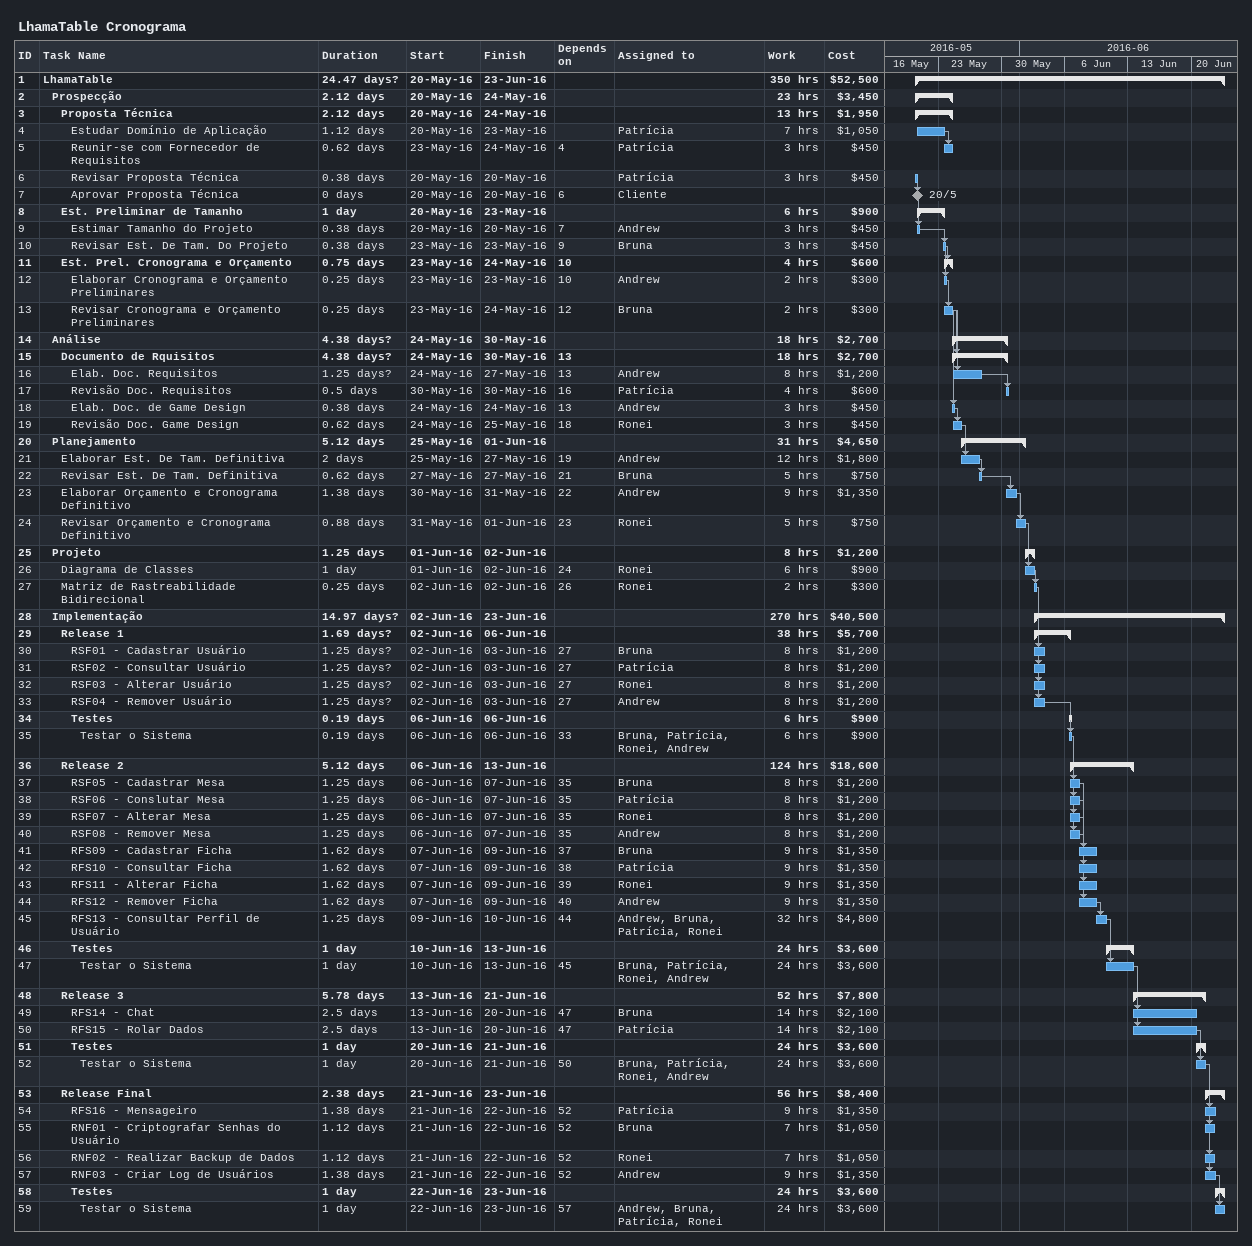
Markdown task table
LhamaTable Cronograma

| ID | Level | Task | Duration | Start | Finish | Predecessors | Resources | Work (h) | Cost ($) |
|---|---|---|---|---|---|---|---|---|---|
| 1 | 1 | **LhamaTable** | 24.47d? | 2016-05-20 | 2016-06-23 |  |  | 350 | 52500 |
| 2 | 2 | **Prospecção** | 2.12d | 2016-05-20 | 2016-05-24 |  |  | 23 | 3450 |
| 3 | 3 | **Proposta Técnica** | 2.12d | 2016-05-20 | 2016-05-24 |  |  | 13 | 1950 |
| 4 | 4 | Estudar Domínio de Aplicação | 1.12d | 2016-05-20 | 2016-05-23 |  | Patrícia | 7 | 1050 |
| 5 | 4 | Reunir-se com Fornecedor de Requisitos | 0.62d | 2016-05-23 | 2016-05-24 | 4 | Patrícia | 3 | 450 |
| 6 | 4 | Revisar Proposta Técnica | 0.38d | 2016-05-20 | 2016-05-20 |  | Patrícia | 3 | 450 |
| 7 | 4 | Aprovar Proposta Técnica | 0d | 2016-05-20 | 2016-05-20 | 6 | Cliente |  |  |
| 8 | 3 | **Est. Preliminar de Tamanho** | 1d | 2016-05-20 | 2016-05-23 |  |  | 6 | 900 |
| 9 | 4 | Estimar Tamanho do Projeto | 0.38d | 2016-05-20 | 2016-05-20 | 7 | Andrew | 3 | 450 |
| 10 | 4 | Revisar Est. De Tam. Do Projeto | 0.38d | 2016-05-23 | 2016-05-23 | 9 | Bruna | 3 | 450 |
| 11 | 3 | **Est. Prel. Cronograma e Orçamento** | 0.75d | 2016-05-23 | 2016-05-24 | 10 |  | 4 | 600 |
| 12 | 4 | Elaborar Cronograma e Orçamento Preliminares | 0.25d | 2016-05-23 | 2016-05-23 | 10 | Andrew | 2 | 300 |
| 13 | 4 | Revisar Cronograma e Orçamento Preliminares | 0.25d | 2016-05-23 | 2016-05-24 | 12 | Bruna | 2 | 300 |
| 14 | 2 | **Análise** | 4.38d? | 2016-05-24 | 2016-05-30 |  |  | 18 | 2700 |
| 15 | 3 | **Documento de Rquisitos** | 4.38d? | 2016-05-24 | 2016-05-30 | 13 |  | 18 | 2700 |
| 16 | 4 | Elab. Doc. Requisitos | 1.25d? | 2016-05-24 | 2016-05-27 | 13 | Andrew | 8 | 1200 |
| 17 | 4 | Revisão Doc. Requisitos | 0.5d | 2016-05-30 | 2016-05-30 | 16 | Patrícia | 4 | 600 |
| 18 | 4 | Elab. Doc. de Game Design | 0.38d | 2016-05-24 | 2016-05-24 | 13 | Andrew | 3 | 450 |
| 19 | 4 | Revisão Doc. Game Design | 0.62d | 2016-05-24 | 2016-05-25 | 18 | Ronei | 3 | 450 |
| 20 | 2 | **Planejamento** | 5.12d | 2016-05-25 | 2016-06-01 |  |  | 31 | 4650 |
| 21 | 3 | Elaborar Est. De Tam. Definitiva | 2d | 2016-05-25 | 2016-05-27 | 19 | Andrew | 12 | 1800 |
| 22 | 3 | Revisar Est. De Tam. Definitiva | 0.62d | 2016-05-27 | 2016-05-27 | 21 | Bruna | 5 | 750 |
| 23 | 3 | Elaborar Orçamento e Cronograma Definitivo | 1.38d | 2016-05-30 | 2016-05-31 | 22 | Andrew | 9 | 1350 |
| 24 | 3 | Revisar Orçamento e Cronograma Definitivo | 0.88d | 2016-05-31 | 2016-06-01 | 23 | Ronei | 5 | 750 |
| 25 | 2 | **Projeto** | 1.25d | 2016-06-01 | 2016-06-02 |  |  | 8 | 1200 |
| 26 | 3 | Diagrama de Classes | 1d | 2016-06-01 | 2016-06-02 | 24 | Ronei | 6 | 900 |
| 27 | 3 | Matriz de Rastreabilidade Bidirecional | 0.25d | 2016-06-02 | 2016-06-02 | 26 | Ronei | 2 | 300 |
| 28 | 2 | **Implementação** | 14.97d? | 2016-06-02 | 2016-06-23 |  |  | 270 | 40500 |
| 29 | 3 | **Release 1** | 1.69d? | 2016-06-02 | 2016-06-06 |  |  | 38 | 5700 |
| 30 | 4 | RSF01 - Cadastrar Usuário | 1.25d? | 2016-06-02 | 2016-06-03 | 27 | Bruna | 8 | 1200 |
| 31 | 4 | RSF02 - Consultar Usuário | 1.25d? | 2016-06-02 | 2016-06-03 | 27 | Patrícia | 8 | 1200 |
| 32 | 4 | RSF03 - Alterar Usuário | 1.25d? | 2016-06-02 | 2016-06-03 | 27 | Ronei | 8 | 1200 |
| 33 | 4 | RSF04 - Remover Usuário | 1.25d? | 2016-06-02 | 2016-06-03 | 27 | Andrew | 8 | 1200 |
| 34 | 4 | **Testes** | 0.19d | 2016-06-06 | 2016-06-06 |  |  | 6 | 900 |
| 35 | 5 | Testar o Sistema | 0.19d | 2016-06-06 | 2016-06-06 | 33 | Bruna, Patrícia, Ronei, Andrew | 6 | 900 |
| 36 | 3 | **Release 2** | 5.12d | 2016-06-06 | 2016-06-13 |  |  | 124 | 18600 |
| 37 | 4 | RSF05 - Cadastrar Mesa | 1.25d | 2016-06-06 | 2016-06-07 | 35 | Bruna | 8 | 1200 |
| 38 | 4 | RSF06 - Conslutar Mesa | 1.25d | 2016-06-06 | 2016-06-07 | 35 | Patrícia | 8 | 1200 |
| 39 | 4 | RSF07 - Alterar Mesa | 1.25d | 2016-06-06 | 2016-06-07 | 35 | Ronei | 8 | 1200 |
| 40 | 4 | RSF08 - Remover Mesa | 1.25d | 2016-06-06 | 2016-06-07 | 35 | Andrew | 8 | 1200 |
| 41 | 4 | RFS09 - Cadastrar Ficha | 1.62d | 2016-06-07 | 2016-06-09 | 37 | Bruna | 9 | 1350 |
| 42 | 4 | RFS10 - Consultar Ficha | 1.62d | 2016-06-07 | 2016-06-09 | 38 | Patrícia | 9 | 1350 |
| 43 | 4 | RFS11 - Alterar Ficha | 1.62d | 2016-06-07 | 2016-06-09 | 39 | Ronei | 9 | 1350 |
| 44 | 4 | RFS12 - Remover Ficha | 1.62d | 2016-06-07 | 2016-06-09 | 40 | Andrew | 9 | 1350 |
| 45 | 4 | RFS13 - Consultar Perfil de Usuário | 1.25d | 2016-06-09 | 2016-06-10 | 44 | Andrew, Bruna, Patrícia, Ronei | 32 | 4800 |
| 46 | 4 | **Testes** | 1d | 2016-06-10 | 2016-06-13 |  |  | 24 | 3600 |
| 47 | 5 | Testar o Sistema | 1d | 2016-06-10 | 2016-06-13 | 45 | Bruna, Patrícia, Ronei, Andrew | 24 | 3600 |
| 48 | 3 | **Release 3** | 5.78d | 2016-06-13 | 2016-06-21 |  |  | 52 | 7800 |
| 49 | 4 | RFS14 - Chat | 2.5d | 2016-06-13 | 2016-06-20 | 47 | Bruna | 14 | 2100 |
| 50 | 4 | RFS15 - Rolar Dados | 2.5d | 2016-06-13 | 2016-06-20 | 47 | Patrícia | 14 | 2100 |
| 51 | 4 | **Testes** | 1d | 2016-06-20 | 2016-06-21 |  |  | 24 | 3600 |
| 52 | 5 | Testar o Sistema | 1d | 2016-06-20 | 2016-06-21 | 50 | Bruna, Patrícia, Ronei, Andrew | 24 | 3600 |
| 53 | 3 | **Release Final** | 2.38d | 2016-06-21 | 2016-06-23 |  |  | 56 | 8400 |
| 54 | 4 | RFS16 - Mensageiro | 1.38d | 2016-06-21 | 2016-06-22 | 52 | Patrícia | 9 | 1350 |
| 55 | 4 | RNF01 - Criptografar Senhas do Usuário | 1.12d | 2016-06-21 | 2016-06-22 | 52 | Bruna | 7 | 1050 |
| 56 | 4 | RNF02 - Realizar Backup de Dados | 1.12d | 2016-06-21 | 2016-06-22 | 52 | Ronei | 7 | 1050 |
| 57 | 4 | RNF03 - Criar Log de Usuários | 1.38d | 2016-06-21 | 2016-06-22 | 52 | Andrew | 9 | 1350 |
| 58 | 4 | **Testes** | 1d | 2016-06-22 | 2016-06-23 |  |  | 24 | 3600 |
| 59 | 5 | Testar o Sistema | 1d | 2016-06-22 | 2016-06-23 | 57 | Andrew, Bruna, Patrícia, Ronei | 24 | 3600 |
